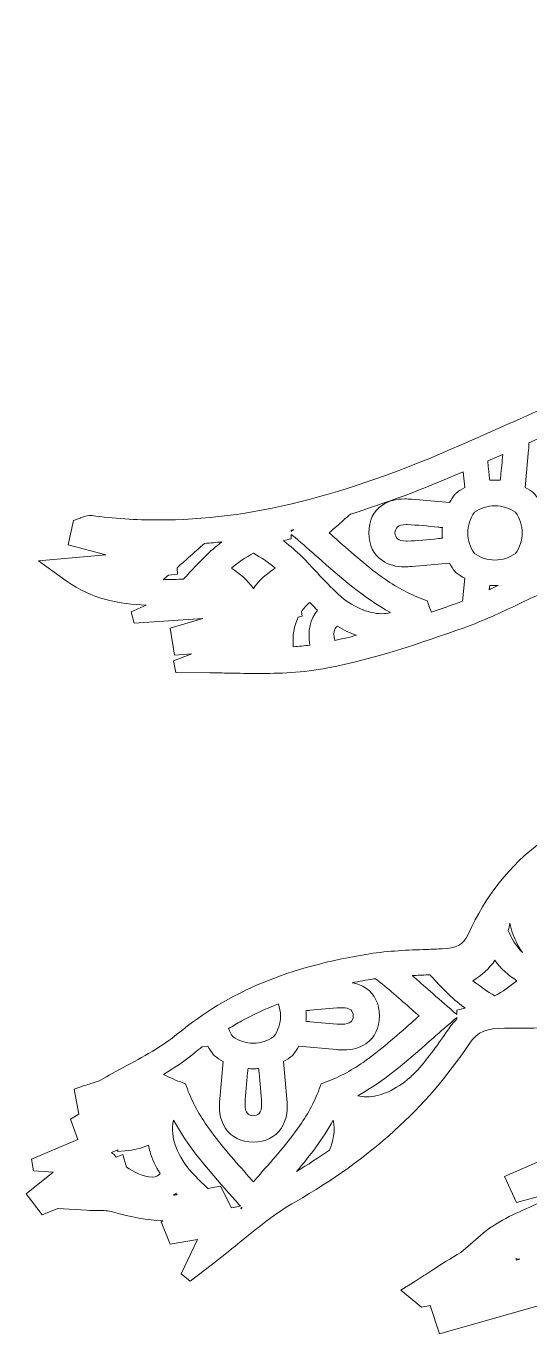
# Model space of a CAD drawing. Header units: inches. Extents: x 95 to 3545, y -2258 to -163.
# Drawn here: x 1321 to 1655, y -2254 to -1386 of the extents above; entities that cross this region are included whole.
import ezdxf

# ---------------------------------------------------------------- set-up
doc = ezdxf.new("R2010")
doc.units = ezdxf.units.IN
doc.header["$MEASUREMENT"] = 0
doc.layers.add('Layer 1', color=7, linetype='Continuous')

msp = doc.modelspace()

# ---------------------------------------------------------------- linework, layer by layer
at = {"layer": 'Layer 1', "lineweight": 0}
for points, knots in [([(1588.7, -2234.98), (1588.7, -2234.98), (1582.94, -2236.26), (1582.94, -2236.26), (1582.94, -2236.26), (1569.28, -2224.81), (1569.28, -2224.81), (1569.28, -2224.81), (1579.17, -2218.65), (1579.17, -2218.65), (1582.73, -2216.43), (1586.33, -2214.08), (1589.8, -2211.81), (1596.01, -2207.75), (1602.37, -2203.59), (1609.03, -2199.83), (1609.03, -2199.83), (1621.99, -2188.6), (1621.99, -2188.6), (1632.5, -2179.5), (1645, -2174.04), (1657.09, -2168.76), (1665.23, -2165.2), (1673.1, -2161.76), (1680.24, -2157.37), (1680.24, -2157.37), (1646.04, -2166.78), (1646.04, -2166.78), (1646.04, -2166.78), (1637.97, -2149.46), (1637.97, -2149.46), (1637.97, -2149.46), (1663.84, -2138.18), (1663.84, -2138.18), (1663.84, -2138.18), (1662.38, -2138.18), (1662.38, -2138.18), (1662.38, -2138.18), (1660.65, -2119.26), (1660.65, -2119.26), (1660.65, -2119.26), (1668.62, -2118.13), (1668.62, -2118.13), (1671.49, -2117.73), (1674.35, -2117.34), (1677.22, -2116.95), (1683.43, -2116.12), (1689.76, -2115.27), (1695.89, -2114.25), (1713.28, -2111.35), (1718.52, -2104.63), (1725.45, -2085.91), (1731.43, -2069.74), (1735.36, -2053.43), (1737.97, -2037.83), (1737.97, -2037.83), (1728, -2043.54), (1728, -2043.54), (1727.23, -2043.99), (1726.57, -2044.43), (1725.93, -2044.87), (1725.93, -2044.87), (1725.85, -2044.92), (1725.85, -2044.92), (1723.91, -2046.24), (1721.5, -2047.88), (1718.08, -2048.05), (1711.54, -2048.36), (1704.87, -2048.74), (1698.43, -2049.1), (1680.57, -2050.09), (1662.16, -2051.12), (1643.72, -2051.12), (1642.24, -2051.12), (1640.76, -2051.12), (1639.28, -2051.1), (1639.28, -2051.1), (1638.02, -2051.09), (1638.02, -2051.09), (1626.6, -2051.09), (1620.46, -2052.65), (1614.31, -2061.86), (1586.36, -2103.78), (1548.78, -2137.9), (1499.42, -2166.18), (1485.88, -2173.93), (1473.31, -2184.2), (1461.15, -2194.14), (1455.63, -2198.65), (1449.95, -2203.29), (1444.3, -2207.6), (1444.3, -2207.6), (1429.52, -2218.86), (1429.52, -2218.86), (1429.52, -2218.86), (1423.5, -2213.94), (1423.5, -2213.94), (1423.5, -2213.94), (1434.47, -2191.19), (1434.47, -2191.19), (1434.47, -2191.19), (1416.14, -2194.34), (1416.14, -2194.34), (1416.14, -2194.34), (1410.18, -2179.45), (1410.18, -2179.45), (1410.18, -2179.45), (1411.3, -2178.76), (1411.3, -2178.76), (1401.16, -2178.45), (1390.51, -2176.54), (1378.06, -2172.82), (1375.55, -2172.07), (1372.18, -2172.05), (1368.27, -2172.02), (1366, -2172), (1363.44, -2171.98), (1360.7, -2171.81), (1360.7, -2171.81), (1341.82, -2170.69), (1341.82, -2170.69), (1341.82, -2170.69), (1331.44, -2174.95), (1331.44, -2174.95), (1331.44, -2174.95), (1320.73, -2160.86), (1320.73, -2160.86), (1320.73, -2160.86), (1338.55, -2146.6), (1338.55, -2146.6), (1338.55, -2146.6), (1325.56, -2145.64), (1325.56, -2145.64), (1325.56, -2145.64), (1324.27, -2137.97), (1324.27, -2137.97), (1324.27, -2137.97), (1354.92, -2124.84), (1354.92, -2124.84), (1354.92, -2124.84), (1350.21, -2111.4), (1350.21, -2111.4), (1350.21, -2111.4), (1355.61, -2108.09), (1355.61, -2108.09), (1355.61, -2108.09), (1352.5, -2091.5), (1352.5, -2091.5), (1352.5, -2091.5), (1359.38, -2089.11), (1359.38, -2089.11), (1360.84, -2088.6), (1362.35, -2088.16), (1363.68, -2087.77), (1366.11, -2087.05), (1368.41, -2086.38), (1370.04, -2085.44), (1375.18, -2082.48), (1380.45, -2079.65), (1385.55, -2076.91), (1398.02, -2070.22), (1410.89, -2063.3), (1421.41, -2054.59), (1454.81, -2026.94), (1495.17, -2010.13), (1548.44, -2001.69), (1561.1, -1999.69), (1573.97, -1999.23), (1586.41, -1998.78), (1586.41, -1998.78), (1586.53, -1998.77), (1586.53, -1998.77), (1589.91, -1998.65), (1593.28, -1998.53), (1596.65, -1998.38), (1605.72, -1997.97), (1610.68, -1996.32), (1614.31, -1988.05), (1624.89, -1963.99), (1641.51, -1943.01), (1662.39, -1927.38), (1662.39, -1927.38), (1665.76, -1924.85), (1665.76, -1924.85), (1665.76, -1924.85), (1702.05, -1935.39), (1702.05, -1935.39), (1702.05, -1935.39), (1697.14, -1944.58), (1697.14, -1944.58), (1695.02, -1948.55), (1695.26, -1949.83), (1703, -1956.9), (1703, -1956.9), (1703.72, -1957.57), (1704.03, -1957.85), (1704.03, -1957.85), (1718.27, -1951.67), (1718.27, -1951.67), (1717.09, -1947.72), (1715.86, -1943.79), (1714.66, -1939.96), (1714.66, -1939.96), (1714.61, -1939.79), (1714.61, -1939.79), (1710.11, -1925.36), (1705.86, -1911.77), (1703.87, -1897.24), (1698.97, -1861.45), (1710.46, -1827.72), (1738.99, -1794.11), (1743.67, -1788.6), (1747.08, -1781.57), (1750.68, -1774.13), (1752.28, -1770.85), (1753.9, -1767.5), (1755.66, -1764.23), (1759.01, -1758.03), (1762.37, -1751.68), (1765.61, -1745.54), (1765.61, -1745.54), (1765.84, -1745.1), (1765.84, -1745.1), (1769.54, -1738.12), (1773.36, -1730.89), (1777.19, -1723.82), (1781.36, -1716.12), (1785.65, -1708.44), (1790.2, -1700.3), (1790.2, -1700.3), (1790.24, -1700.23), (1790.24, -1700.23), (1779.98, -1701.43), (1770.72, -1705.45), (1760.97, -1712.81), (1734.26, -1732.97), (1705.18, -1745.55), (1677.73, -1756.14), (1667.59, -1760.05), (1657.44, -1764.86), (1647.63, -1769.51), (1635.89, -1775.07), (1623.76, -1780.81), (1611.19, -1785.29), (1582.65, -1795.47), (1552.17, -1805.92), (1520.88, -1812.02), (1504.38, -1815.24), (1487.59, -1815.66), (1474.8, -1815.66), (1468.35, -1815.66), (1461.84, -1815.54), (1455.54, -1815.42), (1451.3, -1815.35), (1447.06, -1815.27), (1442.83, -1815.23), (1442.83, -1815.23), (1419.9, -1815), (1419.9, -1815), (1419.9, -1815), (1418.48, -1807.27), (1418.48, -1807.27), (1418.48, -1807.27), (1430.57, -1802.54), (1430.57, -1802.54), (1430.57, -1802.54), (1419.17, -1803.58), (1419.17, -1803.58), (1419.17, -1803.58), (1416.2, -1785.65), (1416.2, -1785.65), (1416.2, -1785.65), (1438.01, -1779.27), (1438.01, -1779.27), (1438.01, -1779.27), (1392.35, -1782.39), (1392.35, -1782.39), (1392.35, -1782.39), (1390.41, -1774.77), (1390.41, -1774.77), (1390.41, -1774.77), (1400.29, -1770.24), (1400.29, -1770.24), (1382.75, -1769.65), (1364.52, -1766.57), (1347.32, -1754.16), (1347.32, -1754.16), (1328.86, -1740.85), (1328.86, -1740.85), (1328.86, -1740.85), (1373.63, -1736.97), (1373.63, -1736.97), (1373.63, -1736.97), (1348.67, -1730.24), (1348.67, -1730.24), (1348.67, -1730.24), (1352.17, -1714.11), (1352.17, -1714.11), (1352.17, -1714.11), (1356.65, -1712.56), (1356.65, -1712.56), (1356.68, -1712.54), (1357.01, -1712.38), (1357.01, -1712.38), (1358.21, -1711.81), (1360.23, -1710.86), (1362.83, -1710.86), (1362.83, -1710.86), (1362.96, -1710.86), (1362.96, -1710.86), (1362.96, -1710.86), (1364.05, -1710.93), (1364.05, -1710.93), (1364.05, -1710.93), (1364.19, -1710.95), (1364.19, -1710.95), (1378.69, -1712.85), (1393.52, -1713.82), (1408.28, -1713.82), (1469, -1713.82), (1531.02, -1698.44), (1609.35, -1663.96), (1622.64, -1658.11), (1635.99, -1652.17), (1648.9, -1646.43), (1690.13, -1628.09), (1732.75, -1609.13), (1775.42, -1592.13), (1788.28, -1587.01), (1801.46, -1583.71), (1815.17, -1580.77), (1815.17, -1580.77), (1813.78, -1580.48), (1813.78, -1580.48), (1813.78, -1580.48), (1791.8, -1582.17), (1791.8, -1582.17), (1791.8, -1582.17), (1787.02, -1560.98), (1787.02, -1560.98), (1787.02, -1560.98), (1796.13, -1559.72), (1796.13, -1559.72), (1814.42, -1557.19), (1827.78, -1546.06), (1841.92, -1534.28), (1845.3, -1531.46), (1848.79, -1528.55), (1852.35, -1525.76), (1862.32, -1517.95), (1873.84, -1512.65), (1884.97, -1507.52), (1889.93, -1505.24), (1895.07, -1502.88), (1899.85, -1500.37), (1900.33, -1500.12), (1900.85, -1499.86), (1901.39, -1499.59), (1901.82, -1499.38), (1902.82, -1498.88), (1903.58, -1498.45), (1905.84, -1489.24), (1907.84, -1480.25), (1908.22, -1471.5), (1908.52, -1464.57), (1906.01, -1460.57), (1898.63, -1456.22), (1867.43, -1437.82), (1833.27, -1429.71), (1803.97, -1424.21), (1799.23, -1423.32), (1795.13, -1421.18), (1791.52, -1419.3), (1790.04, -1418.53), (1788.71, -1417.83), (1787.37, -1417.24), (1787.37, -1417.24), (1782.05, -1414.86), (1782.05, -1414.86), (1782.05, -1414.86), (1783.12, -1396.15), (1783.12, -1396.15), (1783.12, -1396.15), (1789.85, -1395.09), (1789.85, -1395.09), (1795.87, -1394.14), (1802.07, -1392.9), (1808.08, -1391.71), (1821.8, -1388.97), (1835.96, -1386.14), (1850.31, -1386.14), (1850.31, -1386.14), (1851.21, -1386.15), (1851.21, -1386.15), (1875.47, -1386.35), (1899.91, -1388.62), (1923.55, -1390.81), (1932.45, -1391.63), (1941.62, -1392.48), (1950.66, -1393.21), (1959.04, -1393.88), (1967.94, -1394.69), (1976.63, -1396.42), (1992.47, -1399.58), (2002.2, -1408.56), (2006.4, -1423.87), (2012.88, -1447.55), (2021.96, -1471.39), (2029.96, -1492.42), (2030.42, -1493.32), (2033.37, -1495.67), (2036.35, -1496.6), (2057.67, -1503.19), (2075.71, -1506.27), (2093.12, -1506.27), (2102.51, -1506.27), (2111.79, -1505.38), (2121.49, -1503.54), (2121.49, -1503.54), (2138.63, -1500.3), (2138.63, -1500.3), (2138.63, -1500.3), (2130.55, -1515.76), (2130.55, -1515.76), (2114.14, -1547.18), (2087.78, -1554.18), (2059.43, -1557.67), (2059.43, -1557.67), (2076.21, -1593.51), (2076.21, -1593.51), (2076.21, -1593.51), (2043.79, -1589.95), (2043.79, -1589.95), (2043.76, -1590.04), (2043.73, -1590.13), (2043.7, -1590.22), (2041.22, -1597.41), (2041.3, -1598.08), (2044.79, -1600.59), (2047.68, -1602.65), (2049.31, -1606.13), (2049.62, -1610.91), (2049.81, -1613.88), (2049.58, -1619.38), (2045.92, -1622.79), (2039.03, -1629.21), (2032.87, -1632.34), (2027.08, -1632.34), (2027.08, -1632.34), (2026.6, -1632.33), (2026.6, -1632.33), (2018.09, -1632.03), (2009.97, -1628.94), (2002.37, -1625.81), (2000.42, -1625), (1998.56, -1624.56), (1997.13, -1624.56), (1995.48, -1624.56), (1994.62, -1624.93), (1993.87, -1627.14), (1992.45, -1631.34), (1992.81, -1637.88), (1994.66, -1641.43), (1997.05, -1646.03), (2000.43, -1650.42), (2004, -1655.06), (2009.12, -1661.74), (2014.42, -1668.63), (2017.41, -1676.96), (2027.84, -1705.98), (2052.36, -1718.06), (2078.31, -1730.85), (2082.04, -1732.68), (2085.89, -1734.58), (2089.74, -1736.56), (2108.29, -1746.07), (2128.21, -1754.08), (2147.49, -1761.82), (2153.16, -1764.1), (2158.99, -1766.44), (2164.81, -1768.83), (2164.88, -1768.84), (2165.12, -1768.88), (2165.54, -1768.88), (2166.8, -1768.88), (2168.36, -1768.58), (2169.53, -1768.12), (2199.3, -1756.28), (2229.5, -1744.04), (2258.7, -1732.2), (2258.7, -1732.2), (2279.42, -1723.81), (2279.42, -1723.81), (2279.98, -1723.58), (2280.82, -1723.11), (2281.64, -1722.65), (2284.43, -1721.09), (2287.71, -1719.43), (2291.43, -1719.43), (2292.21, -1719.43), (2292.98, -1719.51), (2293.73, -1719.66), (2293.73, -1719.66), (2294.64, -1719.84), (2294.64, -1719.84), (2302.02, -1721.3), (2311.19, -1723.11), (2315.89, -1729.96), (2319.9, -1735.82), (2319.62, -1740.85), (2318.67, -1744.03), (2316.53, -1751.23), (2309.78, -1754.87), (2303.47, -1757.48), (2293.57, -1761.57), (2283.68, -1765.69), (2273.78, -1769.8), (2273.78, -1769.8), (2271.45, -1770.77), (2271.45, -1770.77), (2249.23, -1780.02), (2226.25, -1789.59), (2203.41, -1798.8), (2192.11, -1803.36), (2184.27, -1807.93), (2177.61, -1817.85), (2170.18, -1828.92), (2155.27, -1836.33), (2143.8, -1839.56), (2133.87, -1842.36), (2123.66, -1843.38), (2113.79, -1844.36), (2107.49, -1844.99), (2101.03, -1845.64), (2094.95, -1846.73), (2093.22, -1847.04), (2089.88, -1850.08), (2087.68, -1852.09), (2087.68, -1852.09), (2086.36, -1853.29), (2086.36, -1853.29), (2084.99, -1854.51), (2083.6, -1856.27), (2082.13, -1858.13), (2079, -1862.08), (2075.47, -1866.53), (2070.01, -1868.85), (2044.62, -1879.59), (2019.86, -1888.3), (1994.29, -1895.49), (1994.29, -1895.49), (1990.43, -1896.58), (1990.43, -1896.58), (1992.04, -1897.77), (1993.69, -1898.91), (1995.36, -1899.96), (2016.2, -1913.07), (2028.5, -1930.21), (2031.93, -1950.91), (2036.05, -1975.73), (2026.56, -2004.6), (2005.91, -2030.09), (2002.22, -2034.66), (1998.72, -2039.66), (1995.35, -2044.5), (1992.74, -2048.24), (1990.04, -2052.1), (1987.18, -2055.88), (1985.17, -2058.53), (1983.16, -2061.27), (1981.21, -2063.92), (1974.92, -2072.47), (1968.47, -2081.23), (1960.92, -2089.09), (1951.52, -2098.87), (1941.67, -2108.44), (1932.14, -2117.7), (1932.14, -2117.7), (1932.01, -2117.83), (1932.01, -2117.83), (1919.32, -2130.16), (1906.21, -2142.92), (1894.22, -2156.11), (1868.52, -2184.41), (1834.67, -2193.57), (1801.93, -2202.44), (1801.93, -2202.44), (1801.29, -2202.61), (1801.29, -2202.61), (1782.91, -2207.59), (1764.31, -2212.4), (1746.33, -2217.05), (1746.33, -2217.05), (1745.94, -2217.16), (1745.94, -2217.16), (1737.97, -2219.22), (1730.06, -2221.26), (1722.22, -2223.31), (1722.22, -2223.31), (1697.88, -2229.66), (1697.88, -2229.66), (1697.88, -2229.66), (1702.99, -2223.17), (1702.99, -2223.17), (1702.99, -2223.17), (1594.82, -2253.86), (1594.82, -2253.86), (1594.82, -2253.86), (1588.7, -2234.98), (1588.7, -2234.98)], [0, 0, 0, 0, 1, 1, 1, 2, 2, 2, 3, 3, 3, 4, 4, 4, 5, 5, 5, 6, 6, 6, 7, 7, 7, 8, 8, 8, 9, 9, 9, 10, 10, 10, 11, 11, 11, 12, 12, 12, 13, 13, 13, 14, 14, 14, 15, 15, 15, 16, 16, 16, 17, 17, 17, 18, 18, 18, 19, 19, 19, 20, 20, 20, 21, 21, 21, 22, 22, 22, 23, 23, 23, 24, 24, 24, 25, 25, 25, 26, 26, 26, 27, 27, 27, 28, 28, 28, 29, 29, 29, 30, 30, 30, 31, 31, 31, 32, 32, 32, 33, 33, 33, 34, 34, 34, 35, 35, 35, 36, 36, 36, 37, 37, 37, 38, 38, 38, 39, 39, 39, 40, 40, 40, 41, 41, 41, 42, 42, 42, 43, 43, 43, 44, 44, 44, 45, 45, 45, 46, 46, 46, 47, 47, 47, 48, 48, 48, 49, 49, 49, 50, 50, 50, 51, 51, 51, 52, 52, 52, 53, 53, 53, 54, 54, 54, 55, 55, 55, 56, 56, 56, 57, 57, 57, 58, 58, 58, 59, 59, 59, 60, 60, 60, 61, 61, 61, 62, 62, 62, 63, 63, 63, 64, 64, 64, 65, 65, 65, 66, 66, 66, 67, 67, 67, 68, 68, 68, 69, 69, 69, 70, 70, 70, 71, 71, 71, 72, 72, 72, 73, 73, 73, 74, 74, 74, 75, 75, 75, 76, 76, 76, 77, 77, 77, 78, 78, 78, 79, 79, 79, 80, 80, 80, 81, 81, 81, 82, 82, 82, 83, 83, 83, 84, 84, 84, 85, 85, 85, 86, 86, 86, 87, 87, 87, 88, 88, 88, 89, 89, 89, 90, 90, 90, 91, 91, 91, 92, 92, 92, 93, 93, 93, 94, 94, 94, 95, 95, 95, 96, 96, 96, 97, 97, 97, 98, 98, 98, 99, 99, 99, 100, 100, 100, 101, 101, 101, 102, 102, 102, 103, 103, 103, 104, 104, 104, 105, 105, 105, 106, 106, 106, 107, 107, 107, 108, 108, 108, 109, 109, 109, 110, 110, 110, 111, 111, 111, 112, 112, 112, 113, 113, 113, 114, 114, 114, 115, 115, 115, 116, 116, 116, 117, 117, 117, 118, 118, 118, 119, 119, 119, 120, 120, 120, 121, 121, 121, 122, 122, 122, 123, 123, 123, 124, 124, 124, 125, 125, 125, 126, 126, 126, 127, 127, 127, 128, 128, 128, 129, 129, 129, 130, 130, 130, 131, 131, 131, 132, 132, 132, 133, 133, 133, 134, 134, 134, 135, 135, 135, 136, 136, 136, 137, 137, 137, 138, 138, 138, 139, 139, 139, 140, 140, 140, 141, 141, 141, 142, 142, 142, 143, 143, 143, 144, 144, 144, 145, 145, 145, 146, 146, 146, 147, 147, 147, 148, 148, 148, 149, 149, 149, 150, 150, 150, 151, 151, 151, 152, 152, 152, 153, 153, 153, 154, 154, 154, 155, 155, 155, 156, 156, 156, 157, 157, 157, 158, 158, 158, 159, 159, 159, 160, 160, 160, 161, 161, 161, 162, 162, 162, 163, 163, 163, 164, 164, 164, 165, 165, 165, 166, 166, 166, 167, 167, 167, 168, 168, 168, 169, 169, 169, 170, 170, 170, 171, 171, 171, 172, 172, 172, 173, 173, 173, 174, 174, 174, 175, 175, 175, 176, 176, 176, 177, 177, 177, 178, 178, 178, 179, 179, 179, 180, 180, 180, 181, 181, 181, 182, 182, 182, 183, 183, 183, 184, 184, 184, 185, 185, 185, 186, 186, 186, 187, 187, 187, 188, 188, 188, 189, 189, 189, 190, 190, 190, 191, 191, 191, 192, 192, 192, 193, 193, 193, 194, 194, 194, 195, 195, 195, 196, 196, 196, 197, 197, 197, 198, 198, 198, 199, 199, 199, 200, 200, 200, 201, 201, 201, 202, 202, 202, 203, 203, 203, 203]), ([(1691.53, -1699.85), (1697.44, -1699.85), (1702.14, -1701.16), (1706.33, -1703.98), (1711.97, -1707.79), (1715.01, -1713.59), (1715.35, -1721.23), (1720.67, -1718.49), (1725.8, -1715.65), (1730.71, -1712.71), (1721.83, -1704.92), (1713.48, -1697.88), (1704.45, -1691.57), (1696.31, -1685.87), (1687.33, -1681.18), (1678.47, -1678), (1678.47, -1678), (1676.7, -1677.36), (1676.7, -1677.36), (1676.7, -1677.36), (1676.06, -1675.59), (1676.06, -1675.59), (1673.81, -1669.32), (1670.81, -1663.02), (1667.11, -1656.83), (1667.11, -1656.83), (1654.21, -1662.57), (1654.21, -1662.57), (1654.21, -1664.01), (1654.13, -1665.57), (1653.98, -1667.3), (1653.98, -1667.3), (1651.78, -1692.27), (1651.78, -1692.27), (1653.78, -1693.35), (1655.67, -1694.6), (1657.43, -1695.99), (1657.43, -1695.99), (1657.78, -1696.28), (1657.78, -1696.28), (1657.78, -1696.28), (1658.07, -1696.63), (1658.07, -1696.63), (1659.46, -1698.39), (1660.71, -1700.28), (1661.79, -1702.28), (1661.79, -1702.28), (1686.76, -1700.08), (1686.76, -1700.08), (1688.53, -1699.92), (1690.1, -1699.85), (1691.53, -1699.85)], [0, 0, 0, 0, 1, 1, 1, 2, 2, 2, 3, 3, 3, 4, 4, 4, 5, 5, 5, 6, 6, 6, 7, 7, 7, 8, 8, 8, 9, 9, 9, 10, 10, 10, 11, 11, 11, 12, 12, 12, 13, 13, 13, 14, 14, 14, 15, 15, 15, 16, 16, 16, 17, 17, 17, 17]), ([(1631.99, -1687.37), (1633.06, -1687.37), (1634.13, -1687.41), (1635.18, -1687.48), (1635.28, -1686.58), (1635.37, -1685.68), (1635.47, -1684.77), (1635.98, -1680), (1636.5, -1675.11), (1636.83, -1670.27), (1636.83, -1670.27), (1626.88, -1674.68), (1626.88, -1674.68), (1627.18, -1678.11), (1627.55, -1681.57), (1627.9, -1684.93), (1627.99, -1685.78), (1628.08, -1686.63), (1628.17, -1687.48), (1629.22, -1687.41), (1630.29, -1687.37), (1631.36, -1687.37), (1631.36, -1687.37), (1631.99, -1687.37), (1631.99, -1687.37)], [0, 0, 0, 0, 1, 1, 1, 2, 2, 2, 3, 3, 3, 4, 4, 4, 5, 5, 5, 6, 6, 6, 7, 7, 7, 8, 8, 8, 8]), ([(1521.67, -1722.39), (1523.36, -1723.87), (1525.04, -1725.36), (1526.73, -1726.85), (1536.98, -1735.91), (1547.59, -1745.29), (1558.9, -1753.2), (1567.04, -1758.9), (1576.03, -1763.59), (1584.88, -1766.77), (1584.88, -1766.77), (1586.65, -1767.41), (1586.65, -1767.41), (1586.65, -1767.41), (1587.29, -1769.18), (1587.29, -1769.18), (1587.94, -1771), (1588.7, -1772.88), (1589.61, -1774.96), (1594.48, -1773.28), (1599.72, -1771.44), (1605.51, -1769.37), (1607.08, -1768.81), (1608.68, -1768.2), (1610.24, -1767.59), (1610.24, -1767.59), (1611.58, -1752.5), (1611.58, -1752.5), (1609.57, -1751.42), (1607.68, -1750.17), (1605.92, -1748.78), (1605.92, -1748.78), (1605.57, -1748.49), (1605.57, -1748.49), (1605.57, -1748.49), (1605.28, -1748.14), (1605.28, -1748.14), (1603.89, -1746.38), (1602.64, -1744.49), (1601.56, -1742.48), (1601.56, -1742.48), (1576.59, -1744.69), (1576.59, -1744.69), (1574.82, -1744.85), (1573.26, -1744.92), (1571.82, -1744.92), (1565.91, -1744.92), (1561.21, -1743.61), (1557.03, -1740.79), (1551.11, -1736.8), (1548.06, -1730.62), (1547.97, -1722.43), (1548.06, -1714.15), (1551.11, -1707.97), (1557.03, -1703.98), (1561.21, -1701.16), (1565.91, -1699.85), (1571.82, -1699.85), (1573.26, -1699.85), (1574.82, -1699.92), (1576.59, -1700.08), (1576.59, -1700.08), (1601.56, -1702.28), (1601.56, -1702.28), (1602.64, -1700.28), (1603.89, -1698.39), (1605.28, -1696.63), (1605.28, -1696.63), (1605.57, -1696.28), (1605.57, -1696.28), (1605.57, -1696.28), (1605.92, -1695.99), (1605.92, -1695.99), (1607.68, -1694.6), (1609.57, -1693.35), (1611.58, -1692.27), (1611.58, -1692.27), (1610.65, -1681.83), (1610.65, -1681.83), (1583.94, -1693.4), (1559.4, -1702.62), (1535.84, -1709.93), (1532.77, -1712.59), (1529.68, -1715.32), (1526.69, -1717.96), (1525.02, -1719.44), (1523.35, -1720.91), (1521.67, -1722.39)], [0, 0, 0, 0, 1, 1, 1, 2, 2, 2, 3, 3, 3, 4, 4, 4, 5, 5, 5, 6, 6, 6, 7, 7, 7, 8, 8, 8, 9, 9, 9, 10, 10, 10, 11, 11, 11, 12, 12, 12, 13, 13, 13, 14, 14, 14, 15, 15, 15, 16, 16, 16, 17, 17, 17, 18, 18, 18, 19, 19, 19, 20, 20, 20, 21, 21, 21, 22, 22, 22, 23, 23, 23, 24, 24, 24, 25, 25, 25, 26, 26, 26, 27, 27, 27, 28, 28, 28, 29, 29, 29, 29]), ([(1618, -1736.06), (1622.07, -1738.88), (1626.79, -1740.39), (1631.69, -1740.41), (1636.56, -1740.39), (1641.28, -1738.88), (1645.35, -1736.06), (1648.18, -1731.99), (1649.68, -1727.27), (1649.7, -1722.37), (1649.68, -1717.5), (1648.18, -1712.78), (1645.35, -1708.71), (1641.29, -1705.89), (1636.57, -1704.39), (1631.68, -1704.36), (1626.78, -1704.39), (1622.06, -1705.89), (1618, -1708.71), (1615.18, -1712.78), (1613.67, -1717.5), (1613.65, -1722.4), (1613.67, -1727.27), (1615.18, -1731.99), (1618, -1736.06)], [0, 0, 0, 0, 1, 1, 1, 2, 2, 2, 3, 3, 3, 4, 4, 4, 5, 5, 5, 6, 6, 6, 7, 7, 7, 8, 8, 8, 8]), ([(1565.37, -1722.39), (1565.7, -1725.68), (1567.17, -1727.86), (1572.84, -1727.86), (1573.06, -1727.86), (1573.27, -1727.86), (1573.49, -1727.85), (1580.27, -1727.65), (1587.28, -1726.9), (1594.05, -1726.18), (1594.96, -1726.08), (1595.87, -1725.99), (1596.77, -1725.89), (1596.69, -1724.72), (1596.65, -1723.54), (1596.66, -1722.35), (1596.65, -1721.2), (1596.69, -1720.03), (1596.77, -1718.88), (1595.87, -1718.78), (1594.97, -1718.69), (1594.07, -1718.59), (1587.29, -1717.87), (1580.28, -1717.12), (1573.49, -1716.92), (1573.27, -1716.91), (1573.05, -1716.91), (1572.84, -1716.91), (1567.17, -1716.91), (1565.7, -1719.09), (1565.37, -1722.39)], [0, 0, 0, 0, 1, 1, 1, 2, 2, 2, 3, 3, 3, 4, 4, 4, 5, 5, 5, 6, 6, 6, 7, 7, 7, 8, 8, 8, 9, 9, 9, 10, 10, 10, 10]), ([(1491.98, -1728.16), (1500.25, -1734.21), (1507.19, -1741.72), (1513.9, -1748.99), (1518.36, -1753.83), (1522.98, -1758.83), (1527.87, -1763.23), (1536.74, -1771.23), (1547.46, -1776.01), (1556.56, -1776.01), (1558.62, -1776.01), (1560.59, -1775.77), (1562.46, -1775.29), (1544.6, -1765.54), (1529.25, -1751.96), (1514.36, -1738.76), (1509.36, -1734.34), (1504.19, -1729.76), (1499.05, -1725.45), (1499.05, -1725.45), (1496.59, -1723.38), (1496.59, -1723.38), (1496.59, -1723.38), (1496.59, -1726.28), (1496.59, -1726.28), (1494.71, -1726.72), (1492.95, -1727.16), (1491.26, -1727.64), (1491.5, -1727.81), (1491.74, -1727.98), (1491.98, -1728.16)], [0, 0, 0, 0, 1, 1, 1, 2, 2, 2, 3, 3, 3, 4, 4, 4, 5, 5, 5, 6, 6, 6, 7, 7, 7, 8, 8, 8, 9, 9, 9, 10, 10, 10, 10]), ([(1496.59, -1721.39), (1496.59, -1721.39), (1498.06, -1720.15), (1498.06, -1720.15), (1497.57, -1720.27), (1497.08, -1720.38), (1496.59, -1720.49), (1496.59, -1720.49), (1496.59, -1721.39), (1496.59, -1721.39)], [0, 0, 0, 0, 1, 1, 1, 2, 2, 2, 3, 3, 3, 3]), ([(1415.21, -1750.34), (1413.95, -1751.41), (1412.73, -1752.44), (1411.53, -1753.43), (1415.49, -1753.39), (1419.46, -1753.27), (1423.61, -1753.15), (1423.61, -1753.15), (1425.08, -1753.12), (1425.08, -1753.12), (1426.36, -1751.75), (1427.63, -1750.38), (1428.9, -1749), (1435.56, -1741.8), (1442.43, -1734.35), (1450.61, -1728.32), (1446.89, -1728.73), (1443.09, -1729.09), (1439.11, -1729.42), (1435.53, -1732.5), (1431.93, -1735.69), (1428.44, -1738.78), (1425.89, -1741.03), (1423.35, -1743.28), (1420.79, -1745.52), (1420.79, -1745.52), (1421.21, -1749.82), (1421.21, -1749.82), (1421.21, -1749.82), (1415.21, -1750.34), (1415.21, -1750.34)], [0, 0, 0, 0, 1, 1, 1, 2, 2, 2, 3, 3, 3, 4, 4, 4, 5, 5, 5, 6, 6, 6, 7, 7, 7, 8, 8, 8, 9, 9, 9, 10, 10, 10, 10]), ([(1456.82, -1745.77), (1462.62, -1749.28), (1467.5, -1753.82), (1471.41, -1759.33), (1475.31, -1753.82), (1480.2, -1749.28), (1485.99, -1745.77), (1481.27, -1741.88), (1476.45, -1738.58), (1471.41, -1735.78), (1466.36, -1738.58), (1461.54, -1741.88), (1456.82, -1745.77)], [0, 0, 0, 0, 1, 1, 1, 2, 2, 2, 3, 3, 3, 4, 4, 4, 4]), ([(1627.87, -1760.08), (1628.58, -1759.76), (1629.29, -1759.43), (1630, -1759.1), (1631.24, -1758.52), (1632.49, -1757.95), (1633.73, -1757.37), (1633.15, -1757.39), (1632.57, -1757.4), (1631.99, -1757.4), (1631.99, -1757.4), (1631.37, -1757.4), (1631.37, -1757.4), (1630.29, -1757.4), (1629.23, -1757.36), (1628.17, -1757.29), (1628.07, -1758.2), (1627.87, -1760.06), (1627.87, -1760.08)], [0, 0, 0, 0, 1, 1, 1, 2, 2, 2, 3, 3, 3, 4, 4, 4, 5, 5, 5, 6, 6, 6, 6]), ([(1501.13, -1778.41), (1498.35, -1784.1), (1497.25, -1790.79), (1497.91, -1797.99), (1501.71, -1797.7), (1505.37, -1797.32), (1508.87, -1796.85), (1507.33, -1787.55), (1509.15, -1779.36), (1513.98, -1773.75), (1512.33, -1772.21), (1510.62, -1770.52), (1508.79, -1768.63), (1506.67, -1770.39), (1504.83, -1772.41), (1503.28, -1774.69), (1503.28, -1774.69), (1503.77, -1777.63), (1503.77, -1777.63), (1503.77, -1777.63), (1501.13, -1778.41), (1501.13, -1778.41)], [0, 0, 0, 0, 1, 1, 1, 2, 2, 2, 3, 3, 3, 4, 4, 4, 5, 5, 5, 6, 6, 6, 7, 7, 7, 7]), ([(1527.24, -1784.26), (1526.16, -1784.9), (1525.69, -1785.65), (1525.43, -1786.22), (1524.61, -1787.95), (1524.61, -1790.57), (1525.4, -1793.78), (1530.14, -1792.74), (1534.97, -1791.59), (1539.85, -1790.33), (1535.61, -1788.94), (1531.45, -1786.94), (1527.24, -1784.26)], [0, 0, 0, 0, 1, 1, 1, 2, 2, 2, 3, 3, 3, 4, 4, 4, 4]), ([(1640.54, -1986.19), (1642.37, -1990.96), (1645.31, -1996.42), (1649.95, -2000.91), (1645.85, -1995.14), (1643, -1988.47), (1641.58, -1981.38), (1641.28, -1983.03), (1640.93, -1984.64), (1640.54, -1986.19)], [0, 0, 0, 0, 1, 1, 1, 2, 2, 2, 3, 3, 3, 3]), ([(1617.09, -2019.54), (1621.81, -2023.43), (1626.63, -2026.73), (1631.68, -2029.53), (1636.72, -2026.73), (1641.54, -2023.43), (1646.26, -2019.54), (1640.46, -2016.03), (1635.58, -2011.5), (1631.68, -2005.99), (1627.77, -2011.5), (1622.89, -2016.03), (1617.09, -2019.54)], [0, 0, 0, 0, 1, 1, 1, 2, 2, 2, 3, 3, 3, 4, 4, 4, 4]), ([(1411.78, -2081.67), (1416.05, -2083.89), (1420.34, -2085.78), (1424.61, -2087.31), (1424.61, -2087.31), (1426.38, -2087.95), (1426.38, -2087.95), (1426.38, -2087.95), (1427.02, -2089.72), (1427.02, -2089.72), (1430.2, -2098.58), (1434.89, -2107.56), (1440.59, -2115.7), (1448.5, -2127.01), (1457.88, -2137.62), (1466.95, -2147.88), (1468.43, -2149.56), (1469.92, -2151.24), (1471.41, -2152.93), (1472.89, -2151.24), (1474.38, -2149.55), (1475.87, -2147.87), (1484.94, -2137.61), (1494.31, -2127.01), (1502.22, -2115.7), (1507.92, -2107.56), (1512.62, -2098.58), (1515.79, -2089.72), (1515.79, -2089.72), (1516.43, -2087.95), (1516.43, -2087.95), (1516.43, -2087.95), (1518.2, -2087.31), (1518.2, -2087.31), (1527.06, -2084.13), (1536.04, -2079.44), (1544.18, -2073.74), (1555.49, -2065.83), (1566.1, -2056.45), (1576.36, -2047.38), (1578.04, -2045.9), (1579.72, -2044.41), (1581.41, -2042.93), (1579.78, -2041.49), (1578.16, -2040.06), (1576.53, -2038.63), (1568.75, -2031.75), (1560.71, -2024.65), (1552.41, -2018.21), (1551.96, -2018.26), (1551.52, -2018.32), (1551.08, -2018.39), (1546.27, -2019.15), (1541.59, -2019.98), (1537.04, -2020.88), (1540.39, -2021.49), (1543.33, -2022.69), (1546.06, -2024.52), (1551.97, -2028.51), (1555.02, -2034.69), (1555.11, -2042.88), (1555.02, -2051.16), (1551.97, -2057.34), (1546.06, -2061.33), (1541.87, -2064.15), (1537.17, -2065.46), (1531.26, -2065.46), (1529.83, -2065.46), (1528.26, -2065.39), (1526.49, -2065.23), (1526.49, -2065.23), (1501.52, -2063.02), (1501.52, -2063.02), (1500.44, -2065.03), (1499.19, -2066.92), (1497.8, -2068.68), (1497.8, -2068.68), (1497.51, -2069.03), (1497.51, -2069.03), (1497.51, -2069.03), (1497.16, -2069.32), (1497.16, -2069.32), (1495.4, -2070.71), (1493.51, -2071.96), (1491.51, -2073.04), (1491.51, -2073.04), (1493.71, -2098.01), (1493.71, -2098.01), (1494.24, -2104.03), (1494.19, -2111.07), (1489.81, -2117.58), (1485.82, -2123.49), (1479.64, -2126.54), (1471.45, -2126.63), (1463.17, -2126.54), (1456.99, -2123.49), (1453, -2117.58), (1448.62, -2111.07), (1448.57, -2104.03), (1449.1, -2098.01), (1449.1, -2098.01), (1451.31, -2073.04), (1451.31, -2073.04), (1449.3, -2071.96), (1447.41, -2070.71), (1445.65, -2069.32), (1445.65, -2069.32), (1445.3, -2069.03), (1445.3, -2069.03), (1445.3, -2069.03), (1445.01, -2068.68), (1445.01, -2068.68), (1443.62, -2066.92), (1442.37, -2065.03), (1441.29, -2063.02), (1441.29, -2063.02), (1437.52, -2063.36), (1437.52, -2063.36), (1435.64, -2064.81), (1433.89, -2066.21), (1432.19, -2067.61), (1425.5, -2073.15), (1418.23, -2077.85), (1411.78, -2081.67)], [0, 0, 0, 0, 1, 1, 1, 2, 2, 2, 3, 3, 3, 4, 4, 4, 5, 5, 5, 6, 6, 6, 7, 7, 7, 8, 8, 8, 9, 9, 9, 10, 10, 10, 11, 11, 11, 12, 12, 12, 13, 13, 13, 14, 14, 14, 15, 15, 15, 16, 16, 16, 17, 17, 17, 18, 18, 18, 19, 19, 19, 20, 20, 20, 21, 21, 21, 22, 22, 22, 23, 23, 23, 24, 24, 24, 25, 25, 25, 26, 26, 26, 27, 27, 27, 28, 28, 28, 29, 29, 29, 30, 30, 30, 31, 31, 31, 32, 32, 32, 33, 33, 33, 34, 34, 34, 35, 35, 35, 36, 36, 36, 37, 37, 37, 38, 38, 38, 39, 39, 39, 40, 40, 40, 41, 41, 41, 41]), ([(1576.77, -2016.09), (1580.83, -2019.57), (1584.83, -2023.11), (1588.75, -2026.57), (1593.74, -2030.99), (1598.9, -2035.55), (1604.03, -2039.86), (1604.03, -2039.86), (1606.49, -2041.93), (1606.49, -2041.93), (1606.49, -2041.93), (1606.49, -2039.03), (1606.49, -2039.03), (1608.37, -2038.59), (1610.13, -2038.15), (1611.82, -2037.67), (1611.58, -2037.5), (1611.34, -2037.33), (1611.1, -2037.15), (1602.81, -2031.09), (1595.86, -2023.56), (1589.14, -2016.28), (1589.14, -2016.28), (1588.52, -2015.61), (1588.52, -2015.61), (1588.52, -2015.61), (1587.03, -2015.67), (1587.03, -2015.67), (1583.83, -2015.78), (1580.35, -2015.92), (1576.77, -2016.09)], [0, 0, 0, 0, 1, 1, 1, 2, 2, 2, 3, 3, 3, 4, 4, 4, 5, 5, 5, 6, 6, 6, 7, 7, 7, 8, 8, 8, 9, 9, 9, 10, 10, 10, 10]), ([(1457.73, -2056.6), (1461.8, -2059.42), (1466.52, -2060.93), (1471.42, -2060.95), (1476.29, -2060.93), (1481.01, -2059.42), (1485.08, -2056.6), (1487.91, -2052.53), (1489.41, -2047.81), (1489.43, -2042.91), (1489.42, -2040.21), (1488.93, -2037.5), (1488, -2034.93), (1479.37, -2038.33), (1471.11, -2042.2), (1463.39, -2046.43), (1460.66, -2047.93), (1457.88, -2049.55), (1454.96, -2051.35), (1455.66, -2053.2), (1456.59, -2054.95), (1457.73, -2056.6)], [0, 0, 0, 0, 1, 1, 1, 2, 2, 2, 3, 3, 3, 4, 4, 4, 5, 5, 5, 6, 6, 6, 7, 7, 7, 7]), ([(1509.01, -2046.72), (1515.79, -2047.44), (1522.8, -2048.19), (1529.59, -2048.39), (1529.81, -2048.4), (1530.03, -2048.4), (1530.24, -2048.4), (1535.91, -2048.4), (1537.38, -2046.22), (1537.71, -2042.92), (1537.38, -2039.62), (1535.91, -2037.45), (1530.24, -2037.45), (1530.03, -2037.45), (1529.81, -2037.45), (1529.59, -2037.46), (1522.8, -2037.66), (1515.79, -2038.41), (1509.01, -2039.13), (1508.11, -2039.23), (1507.21, -2039.32), (1506.31, -2039.42), (1506.39, -2040.59), (1506.43, -2041.77), (1506.42, -2042.95), (1506.43, -2044.11), (1506.39, -2045.28), (1506.31, -2046.43), (1507.21, -2046.53), (1508.11, -2046.62), (1509.01, -2046.72)], [0, 0, 0, 0, 1, 1, 1, 2, 2, 2, 3, 3, 3, 4, 4, 4, 5, 5, 5, 6, 6, 6, 7, 7, 7, 8, 8, 8, 9, 9, 9, 10, 10, 10, 10]), ([(1540.62, -2095.83), (1542.5, -2096.31), (1544.46, -2096.55), (1546.52, -2096.55), (1555.62, -2096.55), (1566.35, -2091.77), (1575.22, -2083.77), (1576.78, -2082.36), (1578.41, -2080.8), (1580.47, -2078.72), (1587.63, -2070.26), (1594.28, -2061.44), (1600.25, -2052.49), (1602.21, -2049.55), (1604.27, -2047.03), (1606.49, -2044.86), (1606.49, -2044.86), (1606.49, -2043.92), (1606.49, -2043.92), (1606.49, -2043.92), (1604.03, -2045.99), (1604.03, -2045.99), (1598.89, -2050.3), (1593.72, -2054.88), (1588.72, -2059.3), (1573.83, -2072.5), (1558.49, -2086.08), (1540.62, -2095.83)], [0, 0, 0, 0, 1, 1, 1, 2, 2, 2, 3, 3, 3, 4, 4, 4, 5, 5, 5, 6, 6, 6, 7, 7, 7, 8, 8, 8, 9, 9, 9, 9]), ([(1467.61, -2080.54), (1466.89, -2087.32), (1466.14, -2094.33), (1465.94, -2101.11), (1465.73, -2107.94), (1468.59, -2108.96), (1471.41, -2109.23), (1474.22, -2108.96), (1477.08, -2107.94), (1476.87, -2101.11), (1476.67, -2094.33), (1475.92, -2087.32), (1475.2, -2080.54), (1475.11, -2079.64), (1475.01, -2078.73), (1474.91, -2077.83), (1473.86, -2077.9), (1472.79, -2077.94), (1471.72, -2077.94), (1471.72, -2077.94), (1471.09, -2077.94), (1471.09, -2077.94), (1470.02, -2077.94), (1468.95, -2077.9), (1467.9, -2077.83), (1467.8, -2078.73), (1467.71, -2079.64), (1467.61, -2080.54)], [0, 0, 0, 0, 1, 1, 1, 2, 2, 2, 3, 3, 3, 4, 4, 4, 5, 5, 5, 6, 6, 6, 7, 7, 7, 8, 8, 8, 9, 9, 9, 9]), ([(1457.02, -2170.17), (1457.02, -2170.17), (1462.87, -2169.17), (1462.87, -2169.17), (1460.27, -2166.17), (1457.63, -2163.19), (1455.04, -2160.27), (1441.85, -2145.38), (1428.26, -2130.03), (1418.52, -2112.16), (1415.65, -2123.56), (1421.84, -2137.07), (1430.56, -2146.74), (1433.97, -2150.52), (1437.67, -2154.07), (1441.24, -2157.4), (1441.32, -2157.39), (1441.57, -2157.35), (1441.57, -2157.35), (1442.2, -2157.25), (1442.82, -2157.15), (1443.44, -2157.04), (1443.44, -2157.04), (1449.62, -2155.88), (1449.62, -2155.88), (1449.62, -2155.88), (1457.02, -2170.17), (1457.02, -2170.17)], [0, 0, 0, 0, 1, 1, 1, 2, 2, 2, 3, 3, 3, 4, 4, 4, 5, 5, 5, 6, 6, 6, 7, 7, 7, 8, 8, 8, 9, 9, 9, 9]), ([(1524.32, -2112.13), (1517.6, -2124.44), (1509.06, -2135.56), (1500.08, -2146.16), (1507.6, -2141.59), (1514.89, -2136.81), (1521.86, -2131.9), (1524.26, -2126.34), (1526.12, -2119.15), (1524.32, -2112.13)], [0, 0, 0, 0, 1, 1, 1, 2, 2, 2, 3, 3, 3, 3]), ([(1387.36, -2143.34), (1391.52, -2146.24), (1398.84, -2149.8), (1404.3, -2149.8), (1407.34, -2149.8), (1408.75, -2148.7), (1409.53, -2147.37), (1406.51, -2142.62), (1404.35, -2137.94), (1402.96, -2133.13), (1402.53, -2131.64), (1402.16, -2130.13), (1401.86, -2128.62), (1397.42, -2130.7), (1392.24, -2131.97), (1386.18, -2132.46), (1386.18, -2132.46), (1381.48, -2132.85), (1381.48, -2132.85), (1381.48, -2132.85), (1381.57, -2131.8), (1381.57, -2131.8), (1381.57, -2131.8), (1377.38, -2133.6), (1377.38, -2133.6), (1377.85, -2133.98), (1378.32, -2134.35), (1378.79, -2134.7), (1378.79, -2134.7), (1379.28, -2135.05), (1379.28, -2135.05), (1379.28, -2135.05), (1379.63, -2135.54), (1379.63, -2135.54), (1379.88, -2135.87), (1380.14, -2136.21), (1380.42, -2136.57), (1380.42, -2136.57), (1384.85, -2134.75), (1384.85, -2134.75), (1384.85, -2134.75), (1387.36, -2143.34), (1387.36, -2143.34)], [0, 0, 0, 0, 1, 1, 1, 2, 2, 2, 3, 3, 3, 4, 4, 4, 5, 5, 5, 6, 6, 6, 7, 7, 7, 8, 8, 8, 9, 9, 9, 10, 10, 10, 11, 11, 11, 12, 12, 12, 13, 13, 13, 14, 14, 14, 14]), ([(1420.04, -2160.61), (1419.56, -2161.02), (1419.06, -2161.41), (1418.55, -2161.77), (1419.35, -2161.72), (1420.16, -2161.66), (1420.96, -2161.58), (1420.65, -2161.26), (1420.34, -2160.93), (1420.04, -2160.61)], [0, 0, 0, 0, 1, 1, 1, 2, 2, 2, 3, 3, 3, 3]), ([(1463.01, -2170.93), (1463.29, -2170.71), (1463.56, -2170.49), (1463.84, -2170.28), (1463.73, -2170.15), (1463.62, -2170.03), (1463.51, -2169.9), (1463.51, -2169.9), (1463.01, -2170.93), (1463.01, -2170.93)], [0, 0, 0, 0, 1, 1, 1, 2, 2, 2, 3, 3, 3, 3]), ([(1646.05, -2204.88), (1646.05, -2204.88), (1648.25, -2204.39), (1648.25, -2204.39), (1647.35, -2204.26), (1646.45, -2204.14), (1645.56, -2204.03), (1645.72, -2204.31), (1645.88, -2204.6), (1646.05, -2204.88)], [0, 0, 0, 0, 1, 1, 1, 2, 2, 2, 3, 3, 3, 3])]:
    msp.add_open_spline(points, degree=3, knots=knots, dxfattribs=at)

doc.saveas('drawing.dxf')
